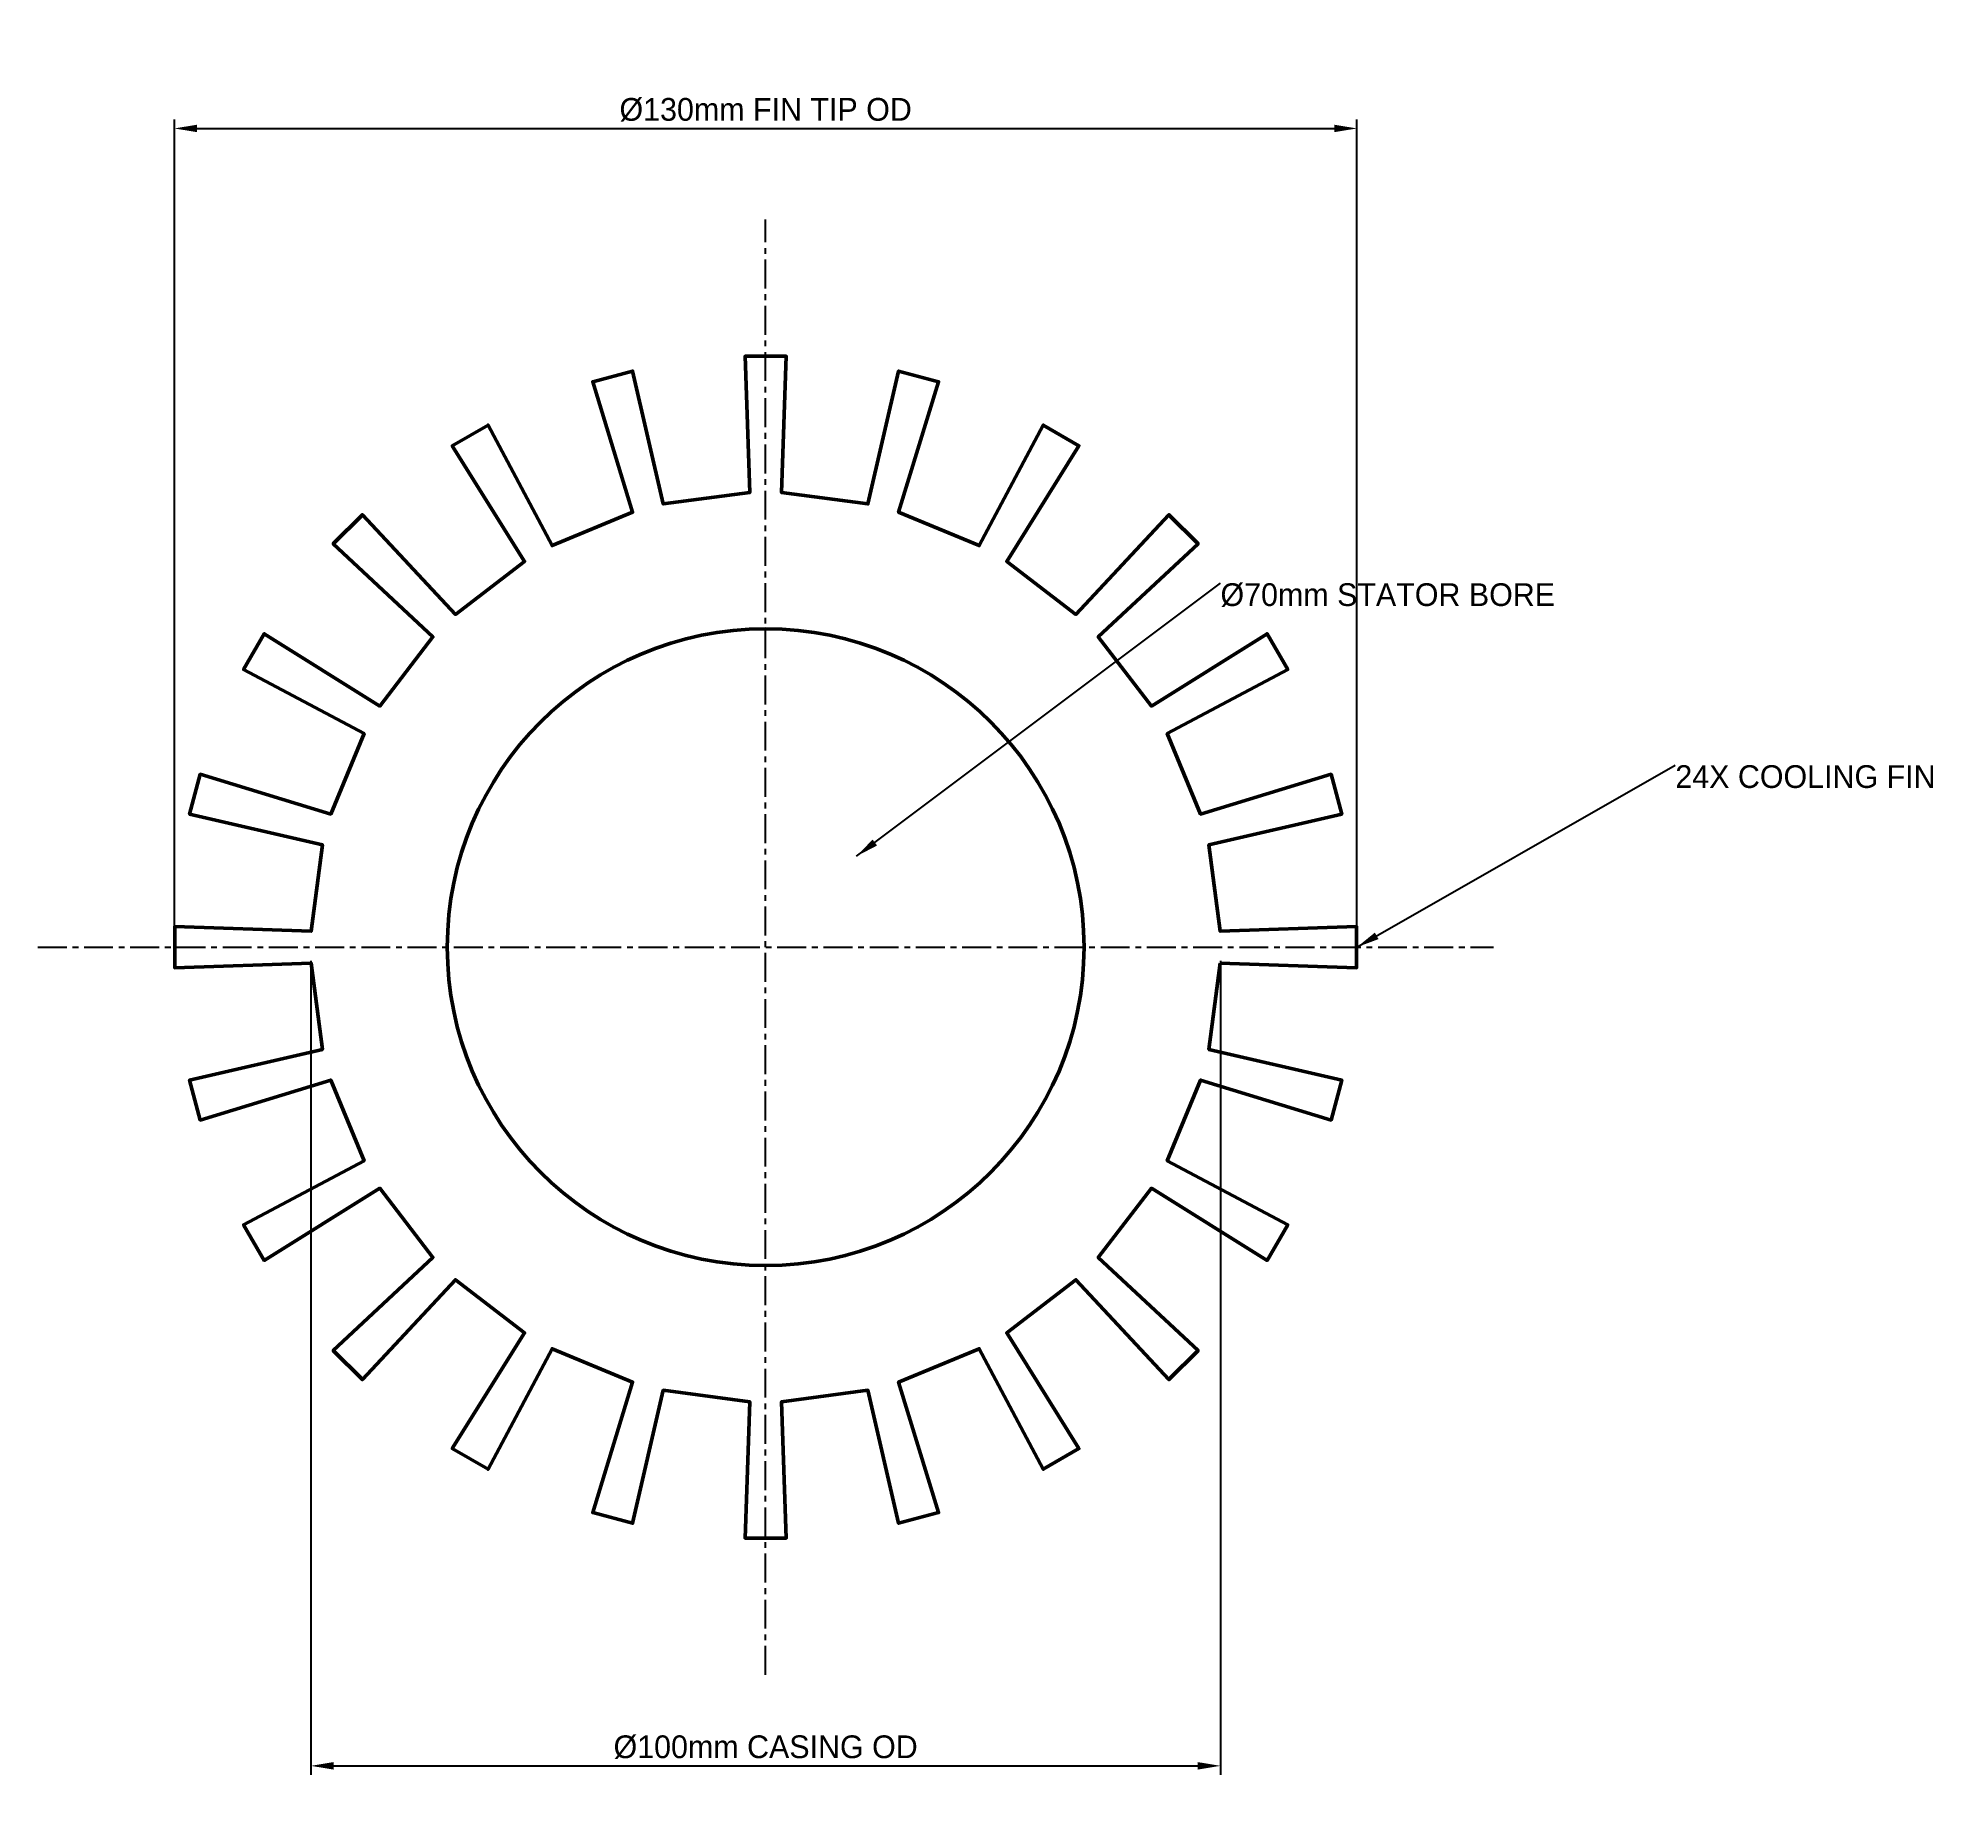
# Model space of a CAD drawing. Header units: metres. Extents: x -80 to 128, y -94 to 100.
import ezdxf

# ---------------------------------------------------------------- set-up
doc = ezdxf.new("R2010")
doc.units = ezdxf.units.M
doc.linetypes.add('CENTER', pattern=[5.08, 3.175, -0.635, 0.635, -0.635])
for name, color, linetype, lineweight in [('CENTERLINES', 7, 'CENTER', 25), ('DIMENSIONS', 7, 'Continuous', 25), ('GEOMETRY', 7, 'Continuous', 50)]:
    doc.layers.add(name, color=color, linetype=linetype, lineweight=lineweight)
doc.dimstyles.new('ENGINEERING_STYLE', dxfattribs={"dimtxt": 2.5, "dimasz": 2.5, "dimexe": 1, "dimexo": 1.5, "dimgap": 0.8, "dimtad": 1, "dimcen": 2.5, "dimazin": 3, "dimtfac": 1, "dimtmove": 0, "dimatfit": 3, "dimtfill": 1})

msp = doc.modelspace()

# ---------------------------------------------------------------- linework, layer by layer
at = {"layer": 'CENTERLINES'}
for p, q in [((0, -80), (0, 80)), ((-80, 0), (80, 0))]:
    msp.add_line(p, q, dxfattribs=at)
at = {"layer": 'GEOMETRY'}
msp.add_lwpolyline([(49.97, -1.745), (64.96, -2.268), (64.96, 2.268), (49.97, 1.745), (48.719, 11.248), (63.334, 14.622), (62.16, 19.004), (47.815, 14.619), (44.147, 23.474), (57.392, 30.516), (55.123, 34.445), (42.402, 26.496), (36.568, 34.1), (47.538, 44.33), (44.33, 47.538), (34.1, 36.568), (26.496, 42.402), (34.445, 55.123), (30.516, 57.392), (23.474, 44.147), (14.619, 47.815), (19.004, 62.16), (14.622, 63.334), (11.248, 48.719), (1.745, 49.97), (2.268, 64.96), (-2.268, 64.96), (-1.745, 49.97), (-11.248, 48.719), (-14.622, 63.334), (-19.004, 62.16), (-14.619, 47.815), (-23.474, 44.147), (-30.516, 57.392), (-34.445, 55.123), (-26.496, 42.402), (-34.1, 36.568), (-44.33, 47.538), (-47.538, 44.33), (-36.568, 34.1), (-42.402, 26.496), (-55.123, 34.445), (-57.392, 30.516), (-44.147, 23.474), (-47.815, 14.619), (-62.16, 19.004), (-63.334, 14.622), (-48.719, 11.248), (-49.97, 1.745), (-64.96, 2.268), (-64.96, -2.268), (-49.97, -1.745), (-48.719, -11.248), (-63.334, -14.622), (-62.16, -19.004), (-47.815, -14.619), (-44.147, -23.474), (-57.392, -30.516), (-55.123, -34.445), (-42.402, -26.496), (-36.568, -34.1), (-47.538, -44.33), (-44.33, -47.538), (-34.1, -36.568), (-26.496, -42.402), (-34.445, -55.123), (-30.516, -57.392), (-23.474, -44.147), (-14.619, -47.815), (-19.004, -62.16), (-14.622, -63.334), (-11.248, -48.719), (-1.745, -49.97), (-2.268, -64.96), (2.268, -64.96), (1.745, -49.97), (11.248, -48.719), (14.622, -63.334), (19.004, -62.16), (14.619, -47.815), (23.474, -44.147), (30.516, -57.392), (34.445, -55.123), (26.496, -42.402), (34.1, -36.568), (44.33, -47.538), (47.538, -44.33), (36.568, -34.1), (42.402, -26.496), (55.123, -34.445), (57.392, -30.516), (44.147, -23.474), (47.815, -14.619), (62.16, -19.004), (63.334, -14.622), (48.719, -11.248)], close=True, dxfattribs=at)
msp.add_circle((0, 0), 35, dxfattribs=at)

# ---------------------------------------------------------------- texts
at = {"layer": 'DIMENSIONS', "insert": (100, 20), "char_height": 2.5, "attachment_point": 1}
msp.add_mtext('24X COOLING FIN', dxfattribs=at)

# ---------------------------------------------------------------- next in the draw order: dimensions: what is measured, and where the dimension line sits
at = {"layer": 'DIMENSIONS'}
msp.add_linear_dim(base=(-50, -90), p1=(-50, 0), p2=(50, 0), text='%%C100mm CASING OD', dimstyle='ENGINEERING_STYLE', dxfattribs=at).render()

# ---------------------------------------------------------------- next in the draw order: dimensions: what is measured, and where the dimension line sits
msp.add_linear_dim(base=(-65, 90), p1=(-65, 0), p2=(65, 0), text='%%C130mm FIN TIP OD', dimstyle='ENGINEERING_STYLE', dxfattribs=at).render()

# ---------------------------------------------------------------- next in the draw order: texts
at = {"layer": 'DIMENSIONS', "insert": (50, 40), "char_height": 2.5, "attachment_point": 1}
msp.add_mtext('%%C70mm STATOR BORE', dxfattribs=at)

# ---------------------------------------------------------------- next in the draw order: leaders
at = {"layer": 'DIMENSIONS'}
for points in [[(10, 10), (50, 40)], [(65, 0), (100, 20)]]:
    msp.add_leader(points, dimstyle='ENGINEERING_STYLE', dxfattribs=at)

doc.saveas('drawing.dxf')
